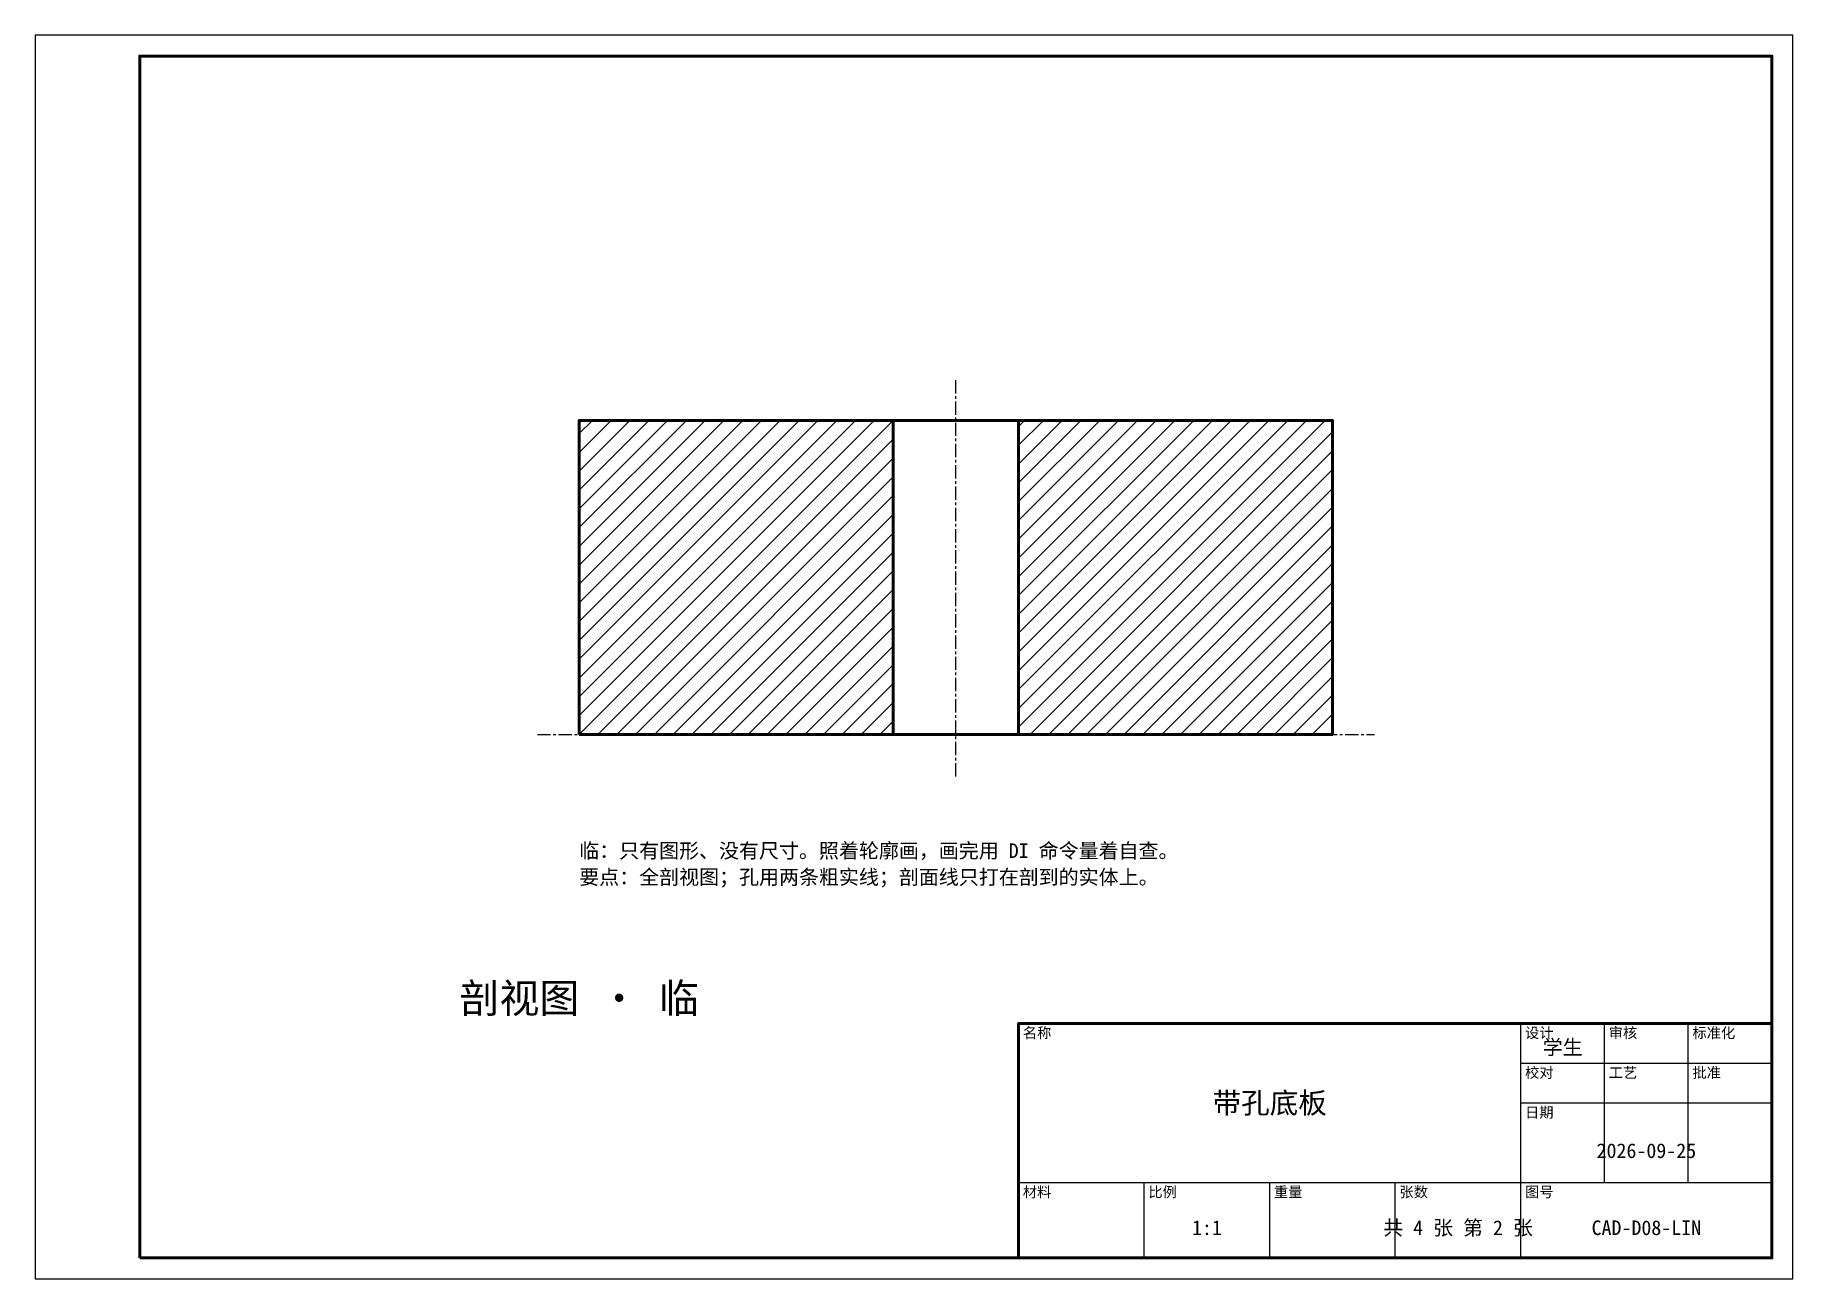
# Model space of a CAD drawing. Header units: millimetres. Extents: x 0 to 420, y 0 to 297.
import ezdxf
from ezdxf.enums import TextEntityAlignment as Align

# ---------------------------------------------------------------- set-up
doc = ezdxf.new("R2010")
doc.units = ezdxf.units.MM
doc.linetypes.add('CENTER', pattern=[5.08, 3.175, -0.635, 0.635, -0.635])
for name, color, linetype, lineweight in [('剖面线', 8, 'CONTINUOUS', 25), ('图框', 7, 'CONTINUOUS', 70), ('文字', 7, 'CONTINUOUS', 25), ('粗实线', 7, 'CONTINUOUS', 70), ('细实线', 3, 'CONTINUOUS', 25), ('细点画线', 1, 'CENTER', 25)]:
    doc.layers.add(name, color=color, linetype=linetype, lineweight=lineweight)
doc.styles.add('长仿宋', font='simfang.ttf', dxfattribs={"width": 0.7})

msp = doc.modelspace()

# ---------------------------------------------------------------- hatches: boundary and pattern name
at = {"layer": '剖面线'}
h = msp.add_hatch(dxfattribs=at)
h.set_pattern_fill('ANSI31')
h.paths.add_polyline_path([(130, 130), (205, 130), (205, 205), (130, 205)])
h = msp.add_hatch(dxfattribs=at)
h.set_pattern_fill('ANSI31')
h.paths.add_polyline_path([(235, 130), (310, 130), (310, 205), (235, 205)])

# ---------------------------------------------------------------- linework, layer by layer
at = {"layer": '图框'}
for points in [[(25, 5), (415, 5), (415, 292), (25, 292)], [(235, 5), (415, 5), (415, 61), (235, 61)]]:
    msp.add_lwpolyline(points, close=True, dxfattribs=at)
at = {"layer": '粗实线'}
for p, q in [((205, 130), (205, 205)), ((235, 130), (235, 205))]:
    msp.add_line(p, q, dxfattribs=at)
msp.add_lwpolyline([(130, 130), (310, 130), (310, 205), (130, 205)], close=True, dxfattribs=at)
at = {"layer": '细实线'}
for p, q in [((355, 5), (355, 61)), ((375, 23), (375, 61)), ((395, 23), (395, 61)), ((355, 51.5), (415, 51.5)), ((355, 42), (415, 42)), ((235, 23), (415, 23)), ((265, 5), (265, 23)), ((295, 5), (295, 23)), ((325, 5), (325, 23))]:
    msp.add_line(p, q, dxfattribs=at)
msp.add_lwpolyline([(0, 0), (420, 0), (420, 297), (0, 297)], close=True, dxfattribs=at)
at = {"layer": '细点画线'}
for p, q in [((220, 120), (220, 215)), ((120, 130), (320, 130))]:
    msp.add_line(p, q, dxfattribs=at)

# ---------------------------------------------------------------- texts
at = {"layer": '文字', "style": '长仿宋'}
for s, height, p in [('临：只有图形、没有尺寸。照着轮廓画，画完用 DI 命令量着自查。', 3.5, (130, 104)), ('要点：全剖视图；孔用两条粗实线；剖面线只打在剖到的实体上。', 3.5, (130, 97.7)), ('名称', 2.5, (236, 60)), ('设计', 2.5, (356, 60)), ('审核', 2.5, (376, 60)), ('标准化', 2.5, (396, 60)), ('校对', 2.5, (356, 50.5)), ('工艺', 2.5, (376, 50.5)), ('批准', 2.5, (396, 50.5)), ('日期', 2.5, (356, 41)), ('材料', 2.5, (236, 22)), ('比例', 2.5, (266, 22)), ('重量', 2.5, (296, 22)), ('张数', 2.5, (326, 22)), ('图号', 2.5, (356, 22))]:
    msp.add_text(s, height=height, dxfattribs=at).set_placement(p, align=Align.TOP_LEFT)
for s, height, p in [('剖视图 · 临', 7, (130, 67)), ('学生', 3.5, (365, 55.3)), ('带孔底板', 5, (295, 42)), ('2026-09-25', 3.5, (385, 30.6)), ('1:1', 3.5, (280, 12.2)), ('共 4 张 第 2 张', 3.5, (340, 12.2)), ('CAD-D08-LIN', 3.5, (385, 12.2))]:
    msp.add_text(s, height=height, dxfattribs=at).set_placement(p, align=Align.MIDDLE_CENTER)

doc.saveas('drawing.dxf')
